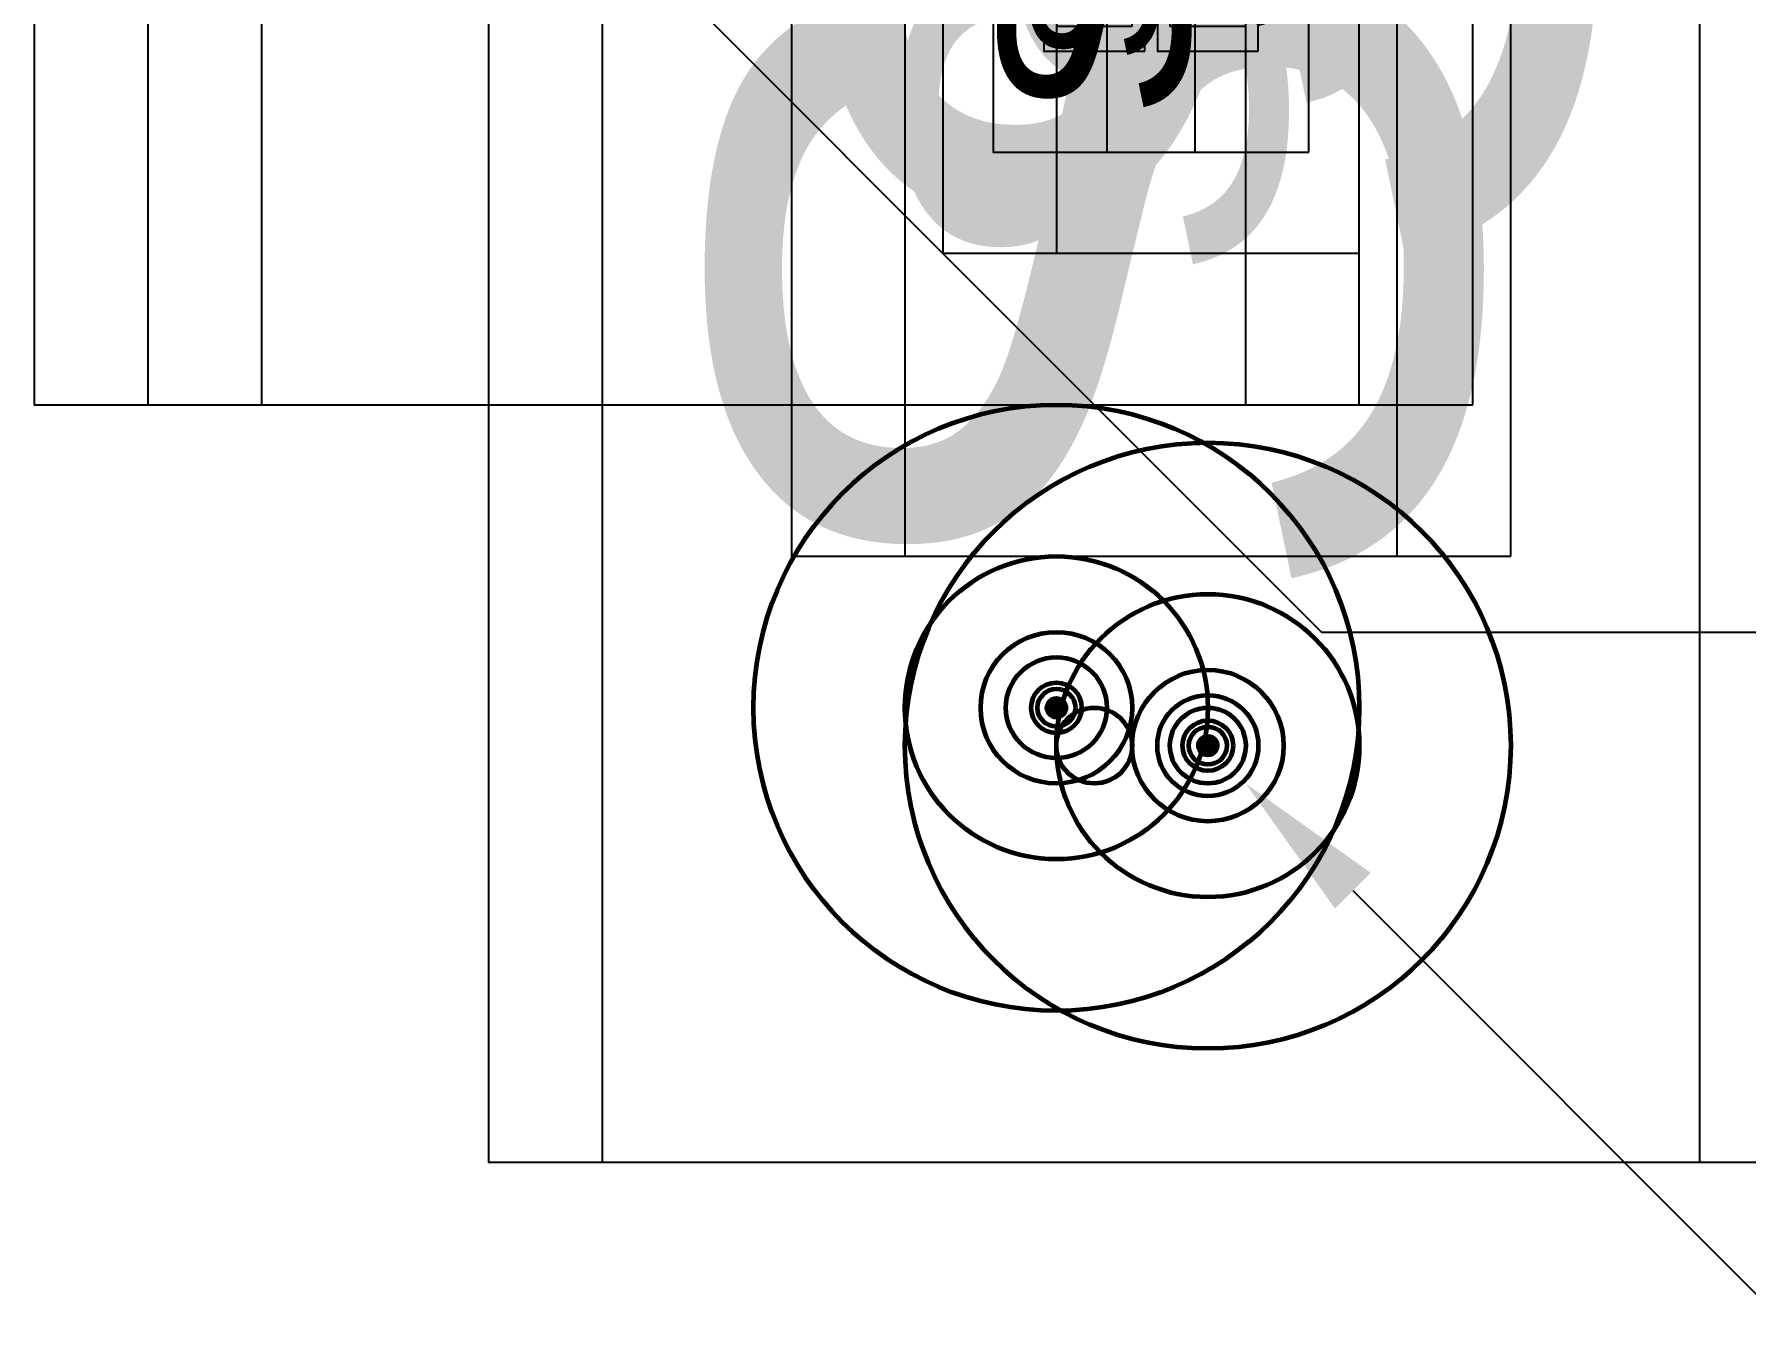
# Model space of a CAD drawing. Extents: x -3637 to 1666, y -2593 to 1817.
# Drawn here: x -2119 to -1983.4, y 376.7 to 478.1 of the extents above; entities that cross this region are included whole.
import ezdxf
from ezdxf.enums import TextEntityAlignment as Align

# ---------------------------------------------------------------- set-up
doc = ezdxf.new("R2010")
doc.units = 0
doc.header["$LTSCALE"] = 36
doc.header["$MEASUREMENT"] = 0
for name, color, linetype in [('G-ANNO-TEXT', 70, 'Continuous'), ('P-TP-N', 4, 'Continuous'), ('P-TP-N @ 1 (1)', 4, 'Continuous'), ('P-TP-N @ 1 (2)', 4, 'Continuous'), ('P-TP-N @ 128', 4, 'Continuous'), ('P-TP-N @ 192', 4, 'Continuous'), ('P-TP-N @ 384', 4, 'Continuous'), ('P-TP-N @ 48', 4, 'Continuous'), ('P-TP-N @ 64', 4, 'Continuous'), ('P-TP-N @ 768', 4, 'Continuous'), ('P-TP-N @ 96', 4, 'Continuous')]:
    doc.layers.add(name, color=color, linetype=linetype)
for name, color, linetype, lineweight in [('P-SAN-N', 6, 'Continuous', 60), ('P-SAN-N @ 1 (1)', 6, 'Continuous', 60), ('P-SAN-N @ 1 (2)', 6, 'Continuous', 60), ('P-SAN-N @ 12', 6, 'Continuous', 60), ('P-SAN-N @ 128', 6, 'Continuous', 60), ('P-SAN-N @ 16', 6, 'Continuous', 60), ('P-SAN-N @ 192', 6, 'Continuous', 60), ('P-SAN-N @ 2', 6, 'Continuous', 60), ('P-SAN-N @ 24', 6, 'Continuous', 60), ('P-SAN-N @ 384', 6, 'Continuous', 60), ('P-SAN-N @ 4', 6, 'Continuous', 60), ('P-SAN-N @ 48', 6, 'Continuous', 60), ('P-SAN-N @ 64', 6, 'Continuous', 60), ('P-SAN-N @ 768', 6, 'Continuous', 60), ('P-SAN-N @ 8', 6, 'Continuous', 60), ('P-SAN-N @ 96', 6, 'Continuous', 60), ('P-STRM-N', 2, 'Continuous', 60), ('P-STRM-N @ 1 (1)', 2, 'Continuous', 60), ('P-STRM-N @ 1 (2)', 2, 'Continuous', 60), ('P-STRM-N @ 12', 2, 'Continuous', 60), ('P-STRM-N @ 128', 2, 'Continuous', 60), ('P-STRM-N @ 16', 2, 'Continuous', 60), ('P-STRM-N @ 192', 2, 'Continuous', 60), ('P-STRM-N @ 2', 2, 'Continuous', 60), ('P-STRM-N @ 24', 2, 'Continuous', 60), ('P-STRM-N @ 384', 2, 'Continuous', 60), ('P-STRM-N @ 4', 2, 'Continuous', 60), ('P-STRM-N @ 48', 2, 'Continuous', 60), ('P-STRM-N @ 64', 2, 'Continuous', 60), ('P-STRM-N @ 768', 2, 'Continuous', 60), ('P-STRM-N @ 8', 2, 'Continuous', 60), ('P-STRM-N @ 96', 2, 'Continuous', 60)]:
    doc.layers.add(name, color=color, linetype=linetype, lineweight=lineweight)
doc.styles.add('Arial', font='arial.ttf')

# ---------------------------------------------------------------- blocks, each defined once
blk = doc.blocks.new('*U7')
blk.add_circle((0, 0), 0.03125)
blk = doc.blocks.new('*U961')
at = {"layer": 'P-SAN-N @ 1 (1)'}
blk.add_blockref('*U7', (-2026.000000014937, 421.7428015229962), dxfattribs=at)
at = {"layer": 'P-SAN-N @ 1 (2)'}
blk.add_blockref('*U7', (-2026.000000014937, 421.7428015229962), dxfattribs=at)
at = {"layer": 'P-SAN-N @ 12', "xscale": 12, "yscale": 12, "zscale": 12}
blk.add_blockref('*U7', (-2026.000000014937, 421.7428015229962), dxfattribs=at)
at = {"layer": 'P-SAN-N @ 128', "xscale": 128, "yscale": 128, "zscale": 128}
blk.add_blockref('*U7', (-2026.000000014937, 421.7428015229962), dxfattribs=at)
at = {"layer": 'P-SAN-N @ 16', "xscale": 16, "yscale": 16, "zscale": 16}
blk.add_blockref('*U7', (-2026.000000014937, 421.7428015229962), dxfattribs=at)
at = {"layer": 'P-SAN-N @ 192', "xscale": 192, "yscale": 192, "zscale": 192}
blk.add_blockref('*U7', (-2026.000000014937, 421.7428015229962), dxfattribs=at)
at = {"layer": 'P-SAN-N @ 2', "xscale": 2, "yscale": 2, "zscale": 2}
blk.add_blockref('*U7', (-2026.000000014937, 421.7428015229962), dxfattribs=at)
at = {"layer": 'P-SAN-N @ 24', "xscale": 24, "yscale": 24, "zscale": 24}
blk.add_blockref('*U7', (-2026.000000014937, 421.7428015229962), dxfattribs=at)
at = {"layer": 'P-SAN-N @ 384', "xscale": 384, "yscale": 384, "zscale": 384}
blk.add_blockref('*U7', (-2026.000000014937, 421.7428015229962), dxfattribs=at)
at = {"layer": 'P-SAN-N @ 4', "xscale": 4, "yscale": 4, "zscale": 4}
blk.add_blockref('*U7', (-2026.000000014937, 421.7428015229962), dxfattribs=at)
at = {"layer": 'P-SAN-N @ 48', "xscale": 48, "yscale": 48, "zscale": 48}
blk.add_blockref('*U7', (-2026.000000014937, 421.7428015229962), dxfattribs=at)
at = {"layer": 'P-SAN-N @ 64', "xscale": 64, "yscale": 64, "zscale": 64}
blk.add_blockref('*U7', (-2026.000000014937, 421.7428015229962), dxfattribs=at)
at = {"layer": 'P-SAN-N @ 768', "xscale": 768, "yscale": 768, "zscale": 768}
blk.add_blockref('*U7', (-2026.000000014937, 421.7428015229962), dxfattribs=at)
at = {"layer": 'P-SAN-N @ 8', "xscale": 8, "yscale": 8, "zscale": 8}
blk.add_blockref('*U7', (-2026.000000014937, 421.7428015229962), dxfattribs=at)
at = {"layer": 'P-SAN-N @ 96', "xscale": 96, "yscale": 96, "zscale": 96}
blk.add_blockref('*U7', (-2026.000000014937, 421.7428015229962), dxfattribs=at)
blk = doc.blocks.new('*U962')
at = {"layer": 'P-STRM-N @ 1 (1)'}
blk.add_blockref('*U7', (-2038.000000014937, 424.7428015229962), dxfattribs=at)
at = {"layer": 'P-STRM-N @ 1 (2)'}
blk.add_blockref('*U7', (-2038.000000014937, 424.7428015229962), dxfattribs=at)
at = {"layer": 'P-STRM-N @ 12', "xscale": 12, "yscale": 12, "zscale": 12}
blk.add_blockref('*U7', (-2038.000000014937, 424.7428015229962), dxfattribs=at)
at = {"layer": 'P-STRM-N @ 128', "xscale": 128, "yscale": 128, "zscale": 128}
blk.add_blockref('*U7', (-2038.000000014937, 424.7428015229962), dxfattribs=at)
at = {"layer": 'P-STRM-N @ 16', "xscale": 16, "yscale": 16, "zscale": 16}
blk.add_blockref('*U7', (-2038.000000014937, 424.7428015229962), dxfattribs=at)
at = {"layer": 'P-STRM-N @ 192', "xscale": 192, "yscale": 192, "zscale": 192}
blk.add_blockref('*U7', (-2038.000000014937, 424.7428015229962), dxfattribs=at)
at = {"layer": 'P-STRM-N @ 2', "xscale": 2, "yscale": 2, "zscale": 2}
blk.add_blockref('*U7', (-2038.000000014937, 424.7428015229962), dxfattribs=at)
at = {"layer": 'P-STRM-N @ 24', "xscale": 24, "yscale": 24, "zscale": 24}
blk.add_blockref('*U7', (-2038.000000014937, 424.7428015229962), dxfattribs=at)
at = {"layer": 'P-STRM-N @ 384', "xscale": 384, "yscale": 384, "zscale": 384}
blk.add_blockref('*U7', (-2038.000000014937, 424.7428015229962), dxfattribs=at)
at = {"layer": 'P-STRM-N @ 4', "xscale": 4, "yscale": 4, "zscale": 4}
blk.add_blockref('*U7', (-2038.000000014937, 424.7428015229962), dxfattribs=at)
at = {"layer": 'P-STRM-N @ 48', "xscale": 48, "yscale": 48, "zscale": 48}
blk.add_blockref('*U7', (-2038.000000014937, 424.7428015229962), dxfattribs=at)
at = {"layer": 'P-STRM-N @ 64', "xscale": 64, "yscale": 64, "zscale": 64}
blk.add_blockref('*U7', (-2038.000000014937, 424.7428015229962), dxfattribs=at)
at = {"layer": 'P-STRM-N @ 768', "xscale": 768, "yscale": 768, "zscale": 768}
blk.add_blockref('*U7', (-2038.000000014937, 424.7428015229962), dxfattribs=at)
at = {"layer": 'P-STRM-N @ 8', "xscale": 8, "yscale": 8, "zscale": 8}
blk.add_blockref('*U7', (-2038.000000014937, 424.7428015229962), dxfattribs=at)
at = {"layer": 'P-STRM-N @ 96', "xscale": 96, "yscale": 96, "zscale": 96}
blk.add_blockref('*U7', (-2035.000000014937, 421.7428015229962), dxfattribs=at)
blk = doc.blocks.new('*U72')
at = {"layer": 'DEFPOINTS'}
blk.add_lwpolyline([(-0.125, -0.06249999999999999), (0.125, -0.06249999999999998), (0.125, 0.06250000000000003), (-0.125, 0.0625)], close=True, dxfattribs=at)
at = {"style": 'Arial'}
blk.add_text('ST', height=0.078125, dxfattribs=at).set_placement((-9.393444791544109e-18, 0), align=Align.MIDDLE)
blk = doc.blocks.new('*U964')
at = {"layer": 'P-STRM-N @ 1 (1)', "linetype": 'ByBlock', "lineweight": -2, "rotation": 90}
blk.add_blockref('*U72', (-2035.000000014937, 484.7428015229962), dxfattribs=at)
at = {"layer": 'P-STRM-N @ 1 (2)', "linetype": 'ByBlock', "lineweight": -2, "rotation": 90}
blk.add_blockref('*U72', (-2035.000000014937, 484.7428015229962), dxfattribs=at)
at = {"layer": 'P-STRM-N @ 128', "linetype": 'ByBlock', "lineweight": -2, "xscale": 128, "yscale": 128, "zscale": 128, "rotation": 90}
blk.add_blockref('*U72', (-2035.000000014937, 484.7428015229962), dxfattribs=at)
at = {"layer": 'P-STRM-N @ 192', "linetype": 'ByBlock', "lineweight": -2, "xscale": 192, "yscale": 192, "zscale": 192, "rotation": 90}
blk.add_blockref('*U72', (-2035.000000014937, 484.7428015229962), dxfattribs=at)
at = {"layer": 'P-STRM-N @ 384', "linetype": 'ByBlock', "lineweight": -2, "xscale": 384, "yscale": 384, "zscale": 384, "rotation": 90}
blk.add_blockref('*U72', (-2035.000000014937, 484.7428015229962), dxfattribs=at)
at = {"layer": 'P-STRM-N @ 48', "linetype": 'ByBlock', "lineweight": -2, "xscale": 48, "yscale": 48, "zscale": 48, "rotation": 90}
blk.add_blockref('*U72', (-2035.000000014937, 484.7428015229962), dxfattribs=at)
at = {"layer": 'P-STRM-N @ 64', "linetype": 'ByBlock', "lineweight": -2, "xscale": 64, "yscale": 64, "zscale": 64, "rotation": 90}
blk.add_blockref('*U72', (-2035.000000014937, 484.7428015229962), dxfattribs=at)
at = {"layer": 'P-STRM-N @ 768', "linetype": 'ByBlock', "lineweight": -2, "xscale": 768, "yscale": 768, "zscale": 768, "rotation": 90}
blk.add_blockref('*U72', (-2035.000000014937, 484.7428015229962), dxfattribs=at)
at = {"layer": 'P-STRM-N @ 96', "linetype": 'ByBlock', "lineweight": -2, "xscale": 96, "yscale": 96, "zscale": 96, "rotation": 90}
blk.add_blockref('*U72', (-2035.000000014937, 499.7428015229962), dxfattribs=at)
blk = doc.blocks.new('*U68')
at = {"layer": 'DEFPOINTS'}
blk.add_lwpolyline([(-0.125, -0.06249999999999999), (0.125, -0.06249999999999998), (0.125, 0.06250000000000003), (-0.125, 0.0625)], close=True, dxfattribs=at)
at = {"style": 'Arial'}
blk.add_text('S', height=0.078125, dxfattribs=at).set_placement((-2.383437588677995e-17, 0), align=Align.MIDDLE)
blk = doc.blocks.new('*U965')
at = {"layer": 'P-SAN-N @ 1 (1)', "linetype": 'ByBlock', "lineweight": -2, "rotation": 90}
blk.add_blockref('*U68', (-2026.000000014937, 484.7428015229962), dxfattribs=at)
at = {"layer": 'P-SAN-N @ 1 (2)', "linetype": 'ByBlock', "lineweight": -2, "rotation": 90}
blk.add_blockref('*U68', (-2026.000000014937, 484.7428015229962), dxfattribs=at)
at = {"layer": 'P-SAN-N @ 128', "linetype": 'ByBlock', "lineweight": -2, "xscale": 128, "yscale": 128, "zscale": 128, "rotation": 90}
blk.add_blockref('*U68', (-2026.000000014937, 484.7428015229962), dxfattribs=at)
at = {"layer": 'P-SAN-N @ 192', "linetype": 'ByBlock', "lineweight": -2, "xscale": 192, "yscale": 192, "zscale": 192, "rotation": 90}
blk.add_blockref('*U68', (-2026.000000014937, 484.7428015229962), dxfattribs=at)
at = {"layer": 'P-SAN-N @ 384', "linetype": 'ByBlock', "lineweight": -2, "xscale": 384, "yscale": 384, "zscale": 384, "rotation": 90}
blk.add_blockref('*U68', (-2026.000000014937, 484.7428015229962), dxfattribs=at)
at = {"layer": 'P-SAN-N @ 48', "linetype": 'ByBlock', "lineweight": -2, "xscale": 48, "yscale": 48, "zscale": 48, "rotation": 90}
blk.add_blockref('*U68', (-2026.000000014937, 484.7428015229962), dxfattribs=at)
at = {"layer": 'P-SAN-N @ 64', "linetype": 'ByBlock', "lineweight": -2, "xscale": 64, "yscale": 64, "zscale": 64, "rotation": 90}
blk.add_blockref('*U68', (-2026.000000014937, 484.7428015229962), dxfattribs=at)
at = {"layer": 'P-SAN-N @ 768', "linetype": 'ByBlock', "lineweight": -2, "xscale": 768, "yscale": 768, "zscale": 768, "rotation": 90}
blk.add_blockref('*U68', (-2026.000000014937, 484.7428015229962), dxfattribs=at)
at = {"layer": 'P-SAN-N @ 96', "linetype": 'ByBlock', "lineweight": -2, "xscale": 96, "yscale": 96, "zscale": 96, "rotation": 90}
blk.add_blockref('*U68', (-2026.000000014937, 499.7428015229962), dxfattribs=at)
blk = doc.blocks.new('*U66')
at = {"layer": 'DEFPOINTS'}
blk.add_lwpolyline([(-0.125, -0.0625), (0.125, -0.0625), (0.125, 0.0625), (-0.125, 0.0625)], close=True, dxfattribs=at)
at = {"style": 'Arial'}
blk.add_text('TP', height=0.078125, dxfattribs=at).set_placement((-3.235557227555699e-17, 1.387778780781446e-17), align=Align.MIDDLE)
blk = doc.blocks.new('*U1102')
at = {"layer": 'P-TP-N @ 1 (1)', "linetype": 'ByBlock', "lineweight": -2, "rotation": 90}
blk.add_blockref('*U66', (-2062.000000014937, 544.7428015229962), dxfattribs=at)
at = {"layer": 'P-TP-N @ 1 (2)', "linetype": 'ByBlock', "lineweight": -2, "rotation": 90}
blk.add_blockref('*U66', (-2062.000000014937, 544.7428015229962), dxfattribs=at)
at = {"layer": 'P-TP-N @ 128', "linetype": 'ByBlock', "lineweight": -2, "xscale": 128, "yscale": 128, "zscale": 128, "rotation": 90}
blk.add_blockref('*U66', (-2062.000000014937, 544.7428015229962), dxfattribs=at)
at = {"layer": 'P-TP-N @ 192', "linetype": 'ByBlock', "lineweight": -2, "xscale": 192, "yscale": 192, "zscale": 192, "rotation": 90}
blk.add_blockref('*U66', (-2062.000000014937, 544.7428015229962), dxfattribs=at)
at = {"layer": 'P-TP-N @ 384', "linetype": 'ByBlock', "lineweight": -2, "xscale": 384, "yscale": 384, "zscale": 384, "rotation": 90}
blk.add_blockref('*U66', (-2062.000000014937, 544.7428015229962), dxfattribs=at)
at = {"layer": 'P-TP-N @ 48', "linetype": 'ByBlock', "lineweight": -2, "xscale": 48, "yscale": 48, "zscale": 48, "rotation": 90}
blk.add_blockref('*U66', (-2062.000000014937, 544.7428015229962), dxfattribs=at)
at = {"layer": 'P-TP-N @ 64', "linetype": 'ByBlock', "lineweight": -2, "xscale": 64, "yscale": 64, "zscale": 64, "rotation": 90}
blk.add_blockref('*U66', (-2062.000000014937, 544.7428015229962), dxfattribs=at)
at = {"layer": 'P-TP-N @ 768', "linetype": 'ByBlock', "lineweight": -2, "xscale": 768, "yscale": 768, "zscale": 768, "rotation": 90}
blk.add_blockref('*U66', (-2062.000000014937, 544.7428015229962), dxfattribs=at)
at = {"layer": 'P-TP-N @ 96', "linetype": 'ByBlock', "lineweight": -2, "xscale": 96, "yscale": 96, "zscale": 96, "rotation": 90}
blk.add_blockref('*U66', (-2062.000000014937, 544.7428015229962), dxfattribs=at)
blk = doc.blocks.new('*U1103')
at = {"layer": 'P-TP-N @ 1 (1)', "linetype": 'ByBlock', "lineweight": -2, "rotation": 90}
blk.add_blockref('*U66', (-2071.000000014937, 544.7428015229962), dxfattribs=at)
at = {"layer": 'P-TP-N @ 1 (2)', "linetype": 'ByBlock', "lineweight": -2, "rotation": 90}
blk.add_blockref('*U66', (-2071.000000014937, 544.7428015229962), dxfattribs=at)
at = {"layer": 'P-TP-N @ 128', "linetype": 'ByBlock', "lineweight": -2, "xscale": 128, "yscale": 128, "zscale": 128, "rotation": 90}
blk.add_blockref('*U66', (-2071.000000014937, 544.7428015229962), dxfattribs=at)
at = {"layer": 'P-TP-N @ 192', "linetype": 'ByBlock', "lineweight": -2, "xscale": 192, "yscale": 192, "zscale": 192, "rotation": 90}
blk.add_blockref('*U66', (-2071.000000014937, 544.7428015229962), dxfattribs=at)
at = {"layer": 'P-TP-N @ 384', "linetype": 'ByBlock', "lineweight": -2, "xscale": 384, "yscale": 384, "zscale": 384, "rotation": 90}
blk.add_blockref('*U66', (-2071.000000014937, 544.7428015229962), dxfattribs=at)
at = {"layer": 'P-TP-N @ 48', "linetype": 'ByBlock', "lineweight": -2, "xscale": 48, "yscale": 48, "zscale": 48, "rotation": 90}
blk.add_blockref('*U66', (-2071.000000014937, 544.7428015229962), dxfattribs=at)
at = {"layer": 'P-TP-N @ 64', "linetype": 'ByBlock', "lineweight": -2, "xscale": 64, "yscale": 64, "zscale": 64, "rotation": 90}
blk.add_blockref('*U66', (-2071.000000014937, 544.7428015229962), dxfattribs=at)
at = {"layer": 'P-TP-N @ 768', "linetype": 'ByBlock', "lineweight": -2, "xscale": 768, "yscale": 768, "zscale": 768, "rotation": 90}
blk.add_blockref('*U66', (-2071.000000014937, 544.7428015229962), dxfattribs=at)
at = {"layer": 'P-TP-N @ 96', "linetype": 'ByBlock', "lineweight": -2, "xscale": 96, "yscale": 96, "zscale": 96, "rotation": 90}
blk.add_blockref('*U66', (-2071.000000014937, 544.7428015229962), dxfattribs=at)
blk = doc.blocks.new('*U1212')
at = {"layer": 'P-TP-N @ 1 (1)', "linetype": 'ByBlock', "lineweight": -2, "rotation": 90}
blk.add_blockref('*U66', (-2053.000000014937, 544.7428015229962), dxfattribs=at)
at = {"layer": 'P-TP-N @ 1 (2)', "linetype": 'ByBlock', "lineweight": -2, "rotation": 90}
blk.add_blockref('*U66', (-2053.000000014937, 544.7428015229962), dxfattribs=at)
at = {"layer": 'P-TP-N @ 128', "linetype": 'ByBlock', "lineweight": -2, "xscale": 128, "yscale": 128, "zscale": 128, "rotation": 90}
blk.add_blockref('*U66', (-2053.000000014937, 544.7428015229962), dxfattribs=at)
at = {"layer": 'P-TP-N @ 192', "linetype": 'ByBlock', "lineweight": -2, "xscale": 192, "yscale": 192, "zscale": 192, "rotation": 90}
blk.add_blockref('*U66', (-2053.000000014937, 544.7428015229962), dxfattribs=at)
at = {"layer": 'P-TP-N @ 384', "linetype": 'ByBlock', "lineweight": -2, "xscale": 384, "yscale": 384, "zscale": 384, "rotation": 90}
blk.add_blockref('*U66', (-2053.000000014937, 544.7428015229962), dxfattribs=at)
at = {"layer": 'P-TP-N @ 48', "linetype": 'ByBlock', "lineweight": -2, "xscale": 48, "yscale": 48, "zscale": 48, "rotation": 90}
blk.add_blockref('*U66', (-2053.000000014937, 544.7428015229962), dxfattribs=at)
at = {"layer": 'P-TP-N @ 64', "linetype": 'ByBlock', "lineweight": -2, "xscale": 64, "yscale": 64, "zscale": 64, "rotation": 90}
blk.add_blockref('*U66', (-2053.000000014937, 544.7428015229962), dxfattribs=at)
at = {"layer": 'P-TP-N @ 768', "linetype": 'ByBlock', "lineweight": -2, "xscale": 768, "yscale": 768, "zscale": 768, "rotation": 90}
blk.add_blockref('*U66', (-2053.000000014937, 544.7428015229962), dxfattribs=at)
at = {"layer": 'P-TP-N @ 96', "linetype": 'ByBlock', "lineweight": -2, "xscale": 96, "yscale": 96, "zscale": 96, "rotation": 90}
blk.add_blockref('*U66', (-2053.000000014937, 544.7428015229962), dxfattribs=at)

msp = doc.modelspace()

# ---------------------------------------------------------------- linework, layer by layer
at = {"layer": 'G-ANNO-TEXT'}
for points in [[(-2092.514718640698, 506.2575201487575), (-2017.000000014937, 430.7428015229962), (-1774.000000014937, 430.7428015229962)], [(-2014.514718640698, 410.2575201487575), (-1981.000000014937, 376.7428015229962), (-1774.000000014937, 376.7428015229962)]]:
    msp.add_lwpolyline(points, dxfattribs=at)
msp.add_solid([(-2015.928932203071, 408.8433065863844), (-2023.000000014937, 418.7428015229962), (-2013.100505078325, 411.6717337111306)], dxfattribs=at)

# ---------------------------------------------------------------- block references
at = {"layer": 'P-SAN-N'}
for name in ['*U965', '*U961']:
    msp.add_blockref(name, (0, 0), dxfattribs=at)
at = {"layer": 'P-STRM-N'}
for name in ['*U964', '*U962']:
    msp.add_blockref(name, (0, 0), dxfattribs=at)
at = {"layer": 'P-TP-N'}
for name in ['*U1103', '*U1102', '*U1212']:
    msp.add_blockref(name, (0, 0), dxfattribs=at)

doc.saveas('drawing.dxf')
